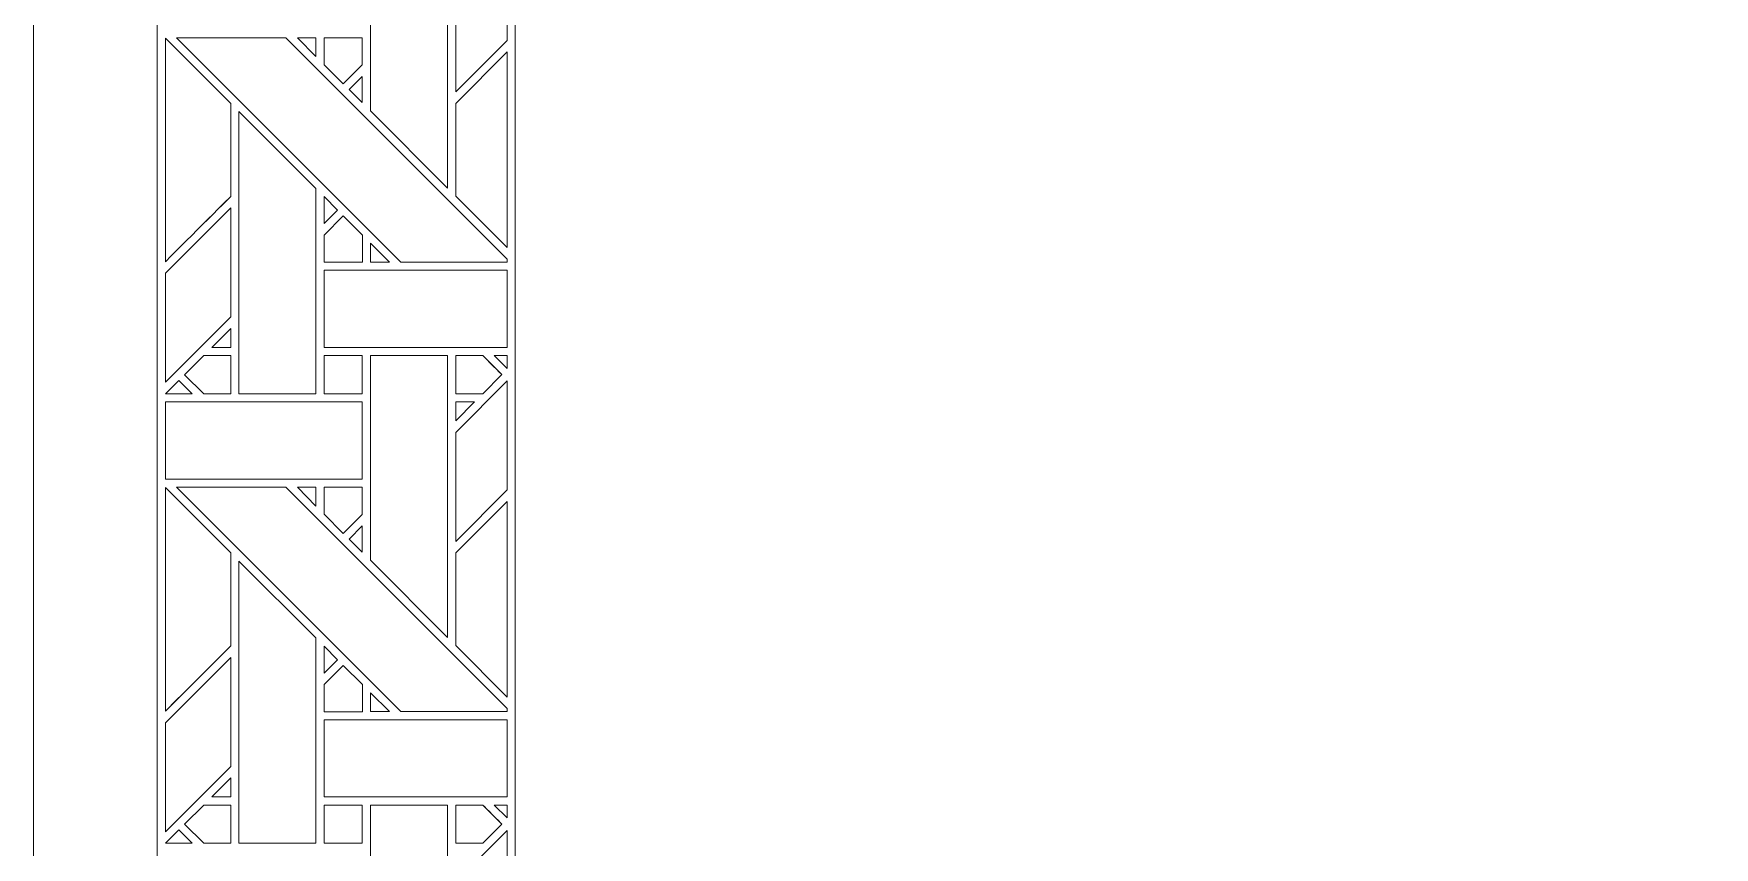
# Model space of a CAD drawing. Header units: inches. Extents: x 8.88 to 15.88, y 5.59 to 12.59.
# Drawn here: x 8.883 to 12.432, y 9.046 to 10.763 of the extents above; entities that cross this region are included whole.
import ezdxf

# ---------------------------------------------------------------- set-up
doc = ezdxf.new("R2010")
doc.units = ezdxf.units.IN
doc.header["$MEASUREMENT"] = 0
doc.layers.add('Design', color=7, linetype='Continuous', lineweight=0)

msp = doc.modelspace()

# ---------------------------------------------------------------- linework, layer by layer
at = {"layer": 'Design'}
for points, knots in [([(8.8829, 12.5948), (8.8829, 12.5948), (8.8829, 5.5948), (8.8829, 5.5948), (8.8829, 5.5948), (15.8829, 5.5948), (15.8829, 5.5948), (15.8829, 5.5948), (15.8829, 12.5948), (15.8829, 12.5948), (15.8829, 12.5948), (8.8829, 12.5948), (8.8829, 12.5948)], [0, 0, 0, 0, 1, 1, 1, 2, 2, 2, 3, 3, 3, 4, 4, 4, 4]), ([(9.1435, 12.3341), (9.1435, 12.3341), (9.1435, 5.8554), (9.1435, 5.8554), (9.1435, 5.8554), (15.6222, 5.8554), (15.6222, 5.8554), (15.6222, 5.8554), (15.6222, 12.3341), (15.6222, 12.3341), (15.6222, 12.3341), (9.1435, 12.3341), (9.1435, 12.3341)], [0, 0, 0, 0, 1, 1, 1, 2, 2, 2, 3, 3, 3, 4, 4, 4, 4]), ([(9.8996, 6.6115), (9.8996, 6.6115), (9.8996, 11.5781), (9.8996, 11.5781), (9.8996, 11.5781), (14.8662, 11.5781), (14.8662, 11.5781), (14.8662, 11.5781), (14.8662, 6.6115), (14.8662, 6.6115), (14.8662, 6.6115), (9.8996, 6.6115), (9.8996, 6.6115)], [0, 0, 0, 0, 1, 1, 1, 2, 2, 2, 3, 3, 3, 4, 4, 4, 4]), ([(9.5942, 11.0326), (9.5942, 11.0326), (9.7571, 11.0326), (9.7571, 11.0326), (9.7571, 11.0326), (9.7571, 10.4375), (9.7571, 10.4375), (9.7571, 10.4375), (9.5942, 10.6004), (9.5942, 10.6004), (9.5942, 10.6004), (9.5942, 11.0326), (9.5942, 11.0326)], [0, 0, 0, 0, 1, 1, 1, 2, 2, 2, 3, 3, 3, 4, 4, 4, 4]), ([(9.7742, 10.6404), (9.7742, 10.6404), (9.7742, 10.8705), (9.7742, 10.8705), (9.7742, 10.8705), (9.8829, 10.9792), (9.8829, 10.9792), (9.8829, 10.9792), (9.8829, 10.7491), (9.8829, 10.7491), (9.8829, 10.7491), (9.7742, 10.6404), (9.7742, 10.6404)], [0, 0, 0, 0, 1, 1, 1, 2, 2, 2, 3, 3, 3, 4, 4, 4, 4]), ([(9.1612, 10.7539), (9.1612, 10.7539), (9.2991, 10.6161), (9.2991, 10.6161), (9.2991, 10.6161), (9.2991, 10.4199), (9.2991, 10.4199), (9.2816, 10.4022), (9.1737, 10.2945), (9.1612, 10.282), (9.1612, 10.282), (9.1612, 10.7539), (9.1612, 10.7539)], [0, 0, 0, 0, 1, 1, 1, 2, 2, 2, 3, 3, 3, 4, 4, 4, 4]), ([(9.1612, 10.7539), (9.1612, 10.7539), (9.2991, 10.6161), (9.2991, 10.6161), (9.2991, 10.6161), (9.2991, 10.4199), (9.2991, 10.4199), (9.2815, 10.4021), (9.1736, 10.2944), (9.1612, 10.282), (9.1612, 10.282), (9.1612, 10.7539), (9.1612, 10.7539)], [0, 0, 0, 0, 1, 1, 1, 2, 2, 2, 3, 3, 3, 4, 4, 4, 4]), ([(9.1846, 10.7548), (9.1846, 10.7548), (9.4156, 10.7548), (9.4156, 10.7548), (9.4156, 10.7548), (9.8829, 10.2875), (9.8829, 10.2875), (9.8829, 10.2875), (9.8829, 10.2811), (9.8829, 10.2811), (9.8829, 10.2811), (9.6582, 10.2811), (9.6582, 10.2811), (9.6582, 10.2811), (9.1846, 10.7548), (9.1846, 10.7548)], [0, 0, 0, 0, 1, 1, 1, 2, 2, 2, 3, 3, 3, 4, 4, 4, 5, 5, 5, 5]), ([(9.4397, 10.7548), (9.4397, 10.7548), (9.4791, 10.7548), (9.4791, 10.7548), (9.4791, 10.7548), (9.4791, 10.715), (9.4791, 10.715), (9.4791, 10.715), (9.4397, 10.7548), (9.4397, 10.7548)], [0, 0, 0, 0, 1, 1, 1, 2, 2, 2, 3, 3, 3, 3]), ([(9.4963, 10.7548), (9.4963, 10.7548), (9.5766, 10.7548), (9.5766, 10.7548), (9.5766, 10.7548), (9.5766, 10.6972), (9.5766, 10.6972), (9.5766, 10.6972), (9.5366, 10.6573), (9.5366, 10.6573), (9.5366, 10.6573), (9.4963, 10.6976), (9.4963, 10.6976), (9.4963, 10.6976), (9.4963, 10.7548), (9.4963, 10.7548)], [0, 0, 0, 0, 1, 1, 1, 2, 2, 2, 3, 3, 3, 4, 4, 4, 5, 5, 5, 5]), ([(9.5766, 10.6972), (9.5766, 10.6972), (9.5366, 10.6573), (9.5366, 10.6573), (9.5366, 10.6573), (9.4963, 10.6976), (9.4963, 10.6976), (9.4963, 10.6976), (9.4963, 10.7548), (9.4963, 10.7548), (9.4963, 10.7548), (9.5766, 10.7548), (9.5766, 10.7548), (9.5766, 10.7548), (9.5766, 10.6972), (9.5766, 10.6972)], [0, 0, 0, 0, 1, 1, 1, 2, 2, 2, 3, 3, 3, 4, 4, 4, 5, 5, 5, 5]), ([(9.7742, 10.6161), (9.7742, 10.6161), (9.8829, 10.7247), (9.8829, 10.7247), (9.8829, 10.7247), (9.8829, 10.3117), (9.8829, 10.3117), (9.8829, 10.3117), (9.7742, 10.4204), (9.7742, 10.4204), (9.7742, 10.4204), (9.7742, 10.6161), (9.7742, 10.6161)], [0, 0, 0, 0, 1, 1, 1, 2, 2, 2, 3, 3, 3, 4, 4, 4, 4]), ([(9.8829, 10.7247), (9.8829, 10.7247), (9.8829, 10.3117), (9.8829, 10.3117), (9.8829, 10.3117), (9.7742, 10.4204), (9.7742, 10.4204), (9.7742, 10.4204), (9.7742, 10.6161), (9.7742, 10.6161), (9.7742, 10.6161), (9.8829, 10.7247), (9.8829, 10.7247)], [0, 0, 0, 0, 1, 1, 1, 2, 2, 2, 3, 3, 3, 4, 4, 4, 4]), ([(9.5766, 10.6729), (9.5766, 10.6729), (9.5766, 10.6178), (9.5766, 10.6178), (9.5766, 10.6178), (9.5488, 10.6452), (9.5488, 10.6452), (9.5488, 10.6452), (9.5766, 10.6729), (9.5766, 10.6729)], [0, 0, 0, 0, 1, 1, 1, 2, 2, 2, 3, 3, 3, 3]), ([(9.4791, 10.4368), (9.4791, 10.4368), (9.4791, 10.0031), (9.4791, 10.0031), (9.4791, 10.0031), (9.3163, 10.0031), (9.3163, 10.0031), (9.3163, 10.0031), (9.3163, 10.599), (9.3163, 10.599), (9.3163, 10.599), (9.4791, 10.4368), (9.4791, 10.4368)], [0, 0, 0, 0, 1, 1, 1, 2, 2, 2, 3, 3, 3, 4, 4, 4, 4]), ([(9.4964, 10.3626), (9.4964, 10.3626), (9.4964, 10.4193), (9.4964, 10.4193), (9.4964, 10.4193), (9.5246, 10.3908), (9.5246, 10.3908), (9.5246, 10.3908), (9.4964, 10.3626), (9.4964, 10.3626)], [0, 0, 0, 0, 1, 1, 1, 2, 2, 2, 3, 3, 3, 3]), ([(9.1612, 10.2575), (9.1612, 10.2575), (9.2992, 10.3954), (9.2992, 10.3954), (9.2992, 10.3954), (9.2992, 10.1654), (9.2992, 10.1654), (9.2992, 10.1654), (9.1612, 10.0275), (9.1612, 10.0275), (9.1612, 10.0275), (9.1612, 10.2575), (9.1612, 10.2575)], [0, 0, 0, 0, 1, 1, 1, 2, 2, 2, 3, 3, 3, 4, 4, 4, 4]), ([(9.577, 10.2809), (9.577, 10.2809), (9.4963, 10.2809), (9.4963, 10.2809), (9.4963, 10.2809), (9.4963, 10.3382), (9.4963, 10.3382), (9.4963, 10.3382), (9.5367, 10.3785), (9.5367, 10.3785), (9.5367, 10.3785), (9.577, 10.3382), (9.577, 10.3382), (9.577, 10.3382), (9.577, 10.2809), (9.577, 10.2809)], [0, 0, 0, 0, 1, 1, 1, 2, 2, 2, 3, 3, 3, 4, 4, 4, 5, 5, 5, 5]), ([(9.5367, 10.3785), (9.5367, 10.3785), (9.577, 10.3382), (9.577, 10.3382), (9.577, 10.3382), (9.577, 10.2809), (9.577, 10.2809), (9.577, 10.2809), (9.4963, 10.2809), (9.4963, 10.2809), (9.4963, 10.2809), (9.4963, 10.3382), (9.4963, 10.3382), (9.4963, 10.3382), (9.5367, 10.3785), (9.5367, 10.3785)], [0, 0, 0, 0, 1, 1, 1, 2, 2, 2, 3, 3, 3, 4, 4, 4, 5, 5, 5, 5]), ([(9.634, 10.2811), (9.634, 10.2811), (9.5943, 10.2811), (9.5943, 10.2811), (9.5943, 10.2811), (9.5943, 10.3209), (9.5943, 10.3209), (9.5943, 10.3209), (9.634, 10.2811), (9.634, 10.2811)], [0, 0, 0, 0, 1, 1, 1, 2, 2, 2, 3, 3, 3, 3]), ([(9.4964, 10.1012), (9.4964, 10.1012), (9.4964, 10.2639), (9.4964, 10.2639), (9.4964, 10.2639), (9.8829, 10.2639), (9.8829, 10.2639), (9.8829, 10.2639), (9.8829, 10.1012), (9.8829, 10.1012), (9.8829, 10.1012), (9.4964, 10.1012), (9.4964, 10.1012)], [0, 0, 0, 0, 1, 1, 1, 2, 2, 2, 3, 3, 3, 4, 4, 4, 4]), ([(9.2594, 10.1012), (9.2594, 10.1012), (9.2992, 10.141), (9.2992, 10.141), (9.2992, 10.141), (9.2992, 10.1012), (9.2992, 10.1012), (9.2992, 10.1012), (9.2594, 10.1012), (9.2594, 10.1012)], [0, 0, 0, 0, 1, 1, 1, 2, 2, 2, 3, 3, 3, 3]), ([(9.2991, 10.0031), (9.2991, 10.0031), (9.242, 10.0031), (9.242, 10.0031), (9.242, 10.0031), (9.2017, 10.0435), (9.2017, 10.0435), (9.2017, 10.0435), (9.2421, 10.084), (9.2421, 10.084), (9.2421, 10.084), (9.2991, 10.084), (9.2991, 10.084), (9.2991, 10.084), (9.2991, 10.0031), (9.2991, 10.0031)], [0, 0, 0, 0, 1, 1, 1, 2, 2, 2, 3, 3, 3, 4, 4, 4, 5, 5, 5, 5]), ([(9.2017, 10.0435), (9.2017, 10.0435), (9.2421, 10.084), (9.2421, 10.084), (9.2421, 10.084), (9.2991, 10.084), (9.2991, 10.084), (9.2991, 10.084), (9.2991, 10.0031), (9.2991, 10.0031), (9.2991, 10.0031), (9.242, 10.0031), (9.242, 10.0031), (9.242, 10.0031), (9.2017, 10.0435), (9.2017, 10.0435)], [0, 0, 0, 0, 1, 1, 1, 2, 2, 2, 3, 3, 3, 4, 4, 4, 5, 5, 5, 5]), ([(9.4963, 10.0839), (9.4963, 10.0839), (9.5766, 10.0839), (9.5766, 10.0839), (9.5766, 10.0839), (9.5766, 10.0031), (9.5766, 10.0031), (9.5766, 10.0031), (9.4963, 10.0031), (9.4963, 10.0031), (9.4963, 10.0031), (9.4963, 10.0839), (9.4963, 10.0839)], [0, 0, 0, 0, 1, 1, 1, 2, 2, 2, 3, 3, 3, 4, 4, 4, 4]), ([(9.4963, 10.0839), (9.4963, 10.0839), (9.5766, 10.0839), (9.5766, 10.0839), (9.5766, 10.0839), (9.5766, 10.0031), (9.5766, 10.0031), (9.5766, 10.0031), (9.4963, 10.0031), (9.4963, 10.0031), (9.4963, 10.0031), (9.4963, 10.0839), (9.4963, 10.0839)], [0, 0, 0, 0, 1, 1, 1, 2, 2, 2, 3, 3, 3, 4, 4, 4, 4]), ([(9.5942, 10.0839), (9.5942, 10.0839), (9.7571, 10.0839), (9.7571, 10.0839), (9.7571, 10.0839), (9.7571, 9.4888), (9.7571, 9.4888), (9.7571, 9.4888), (9.5942, 9.6517), (9.5942, 9.6517), (9.5942, 9.6517), (9.5942, 10.0839), (9.5942, 10.0839)], [0, 0, 0, 0, 1, 1, 1, 2, 2, 2, 3, 3, 3, 4, 4, 4, 4]), ([(9.7742, 10.0839), (9.7742, 10.0839), (9.8313, 10.0839), (9.8313, 10.0839), (9.8364, 10.0788), (9.8672, 10.048), (9.8716, 10.0436), (9.8716, 10.0436), (9.8312, 10.0032), (9.8312, 10.0032), (9.8312, 10.0032), (9.7742, 10.0032), (9.7742, 10.0032), (9.7742, 10.0032), (9.7742, 10.0839), (9.7742, 10.0839)], [0, 0, 0, 0, 1, 1, 1, 2, 2, 2, 3, 3, 3, 4, 4, 4, 5, 5, 5, 5]), ([(9.7742, 10.0032), (9.7742, 10.0032), (9.7742, 10.0839), (9.7742, 10.0839), (9.7742, 10.0839), (9.8313, 10.0839), (9.8313, 10.0839), (9.8366, 10.0786), (9.8716, 10.0436), (9.8716, 10.0436), (9.8716, 10.0436), (9.8312, 10.0032), (9.8312, 10.0032), (9.8312, 10.0032), (9.7742, 10.0032), (9.7742, 10.0032)], [0, 0, 0, 0, 1, 1, 1, 2, 2, 2, 3, 3, 3, 4, 4, 4, 5, 5, 5, 5]), ([(9.8556, 10.0839), (9.8556, 10.0839), (9.8829, 10.0839), (9.8829, 10.0839), (9.8829, 10.0839), (9.8829, 10.0567), (9.8829, 10.0567), (9.8829, 10.0567), (9.8556, 10.0839), (9.8556, 10.0839)], [0, 0, 0, 0, 1, 1, 1, 2, 2, 2, 3, 3, 3, 3]), ([(9.2178, 10.0031), (9.2178, 10.0031), (9.1613, 10.0031), (9.1613, 10.0031), (9.1613, 10.0031), (9.1896, 10.0314), (9.1896, 10.0314), (9.1896, 10.0314), (9.2178, 10.0031), (9.2178, 10.0031)], [0, 0, 0, 0, 1, 1, 1, 2, 2, 2, 3, 3, 3, 3]), ([(9.7742, 9.6917), (9.7742, 9.6917), (9.7742, 9.9218), (9.7742, 9.9218), (9.7742, 9.9218), (9.8829, 10.0304), (9.8829, 10.0304), (9.8829, 10.0304), (9.8829, 9.8004), (9.8829, 9.8004), (9.8829, 9.8004), (9.7742, 9.6917), (9.7742, 9.6917)], [0, 0, 0, 0, 1, 1, 1, 2, 2, 2, 3, 3, 3, 4, 4, 4, 4]), ([(9.1612, 9.986), (9.1612, 9.986), (9.5766, 9.986), (9.5766, 9.986), (9.5766, 9.986), (9.5766, 9.8232), (9.5766, 9.8232), (9.5766, 9.8232), (9.1612, 9.8232), (9.1612, 9.8232), (9.1612, 9.8232), (9.1612, 9.986), (9.1612, 9.986)], [0, 0, 0, 0, 1, 1, 1, 2, 2, 2, 3, 3, 3, 4, 4, 4, 4]), ([(9.814, 9.986), (9.814, 9.986), (9.7742, 9.9462), (9.7742, 9.9462), (9.7742, 9.9462), (9.7742, 9.986), (9.7742, 9.986), (9.7742, 9.986), (9.814, 9.986), (9.814, 9.986)], [0, 0, 0, 0, 1, 1, 1, 2, 2, 2, 3, 3, 3, 3]), ([(9.1612, 9.8052), (9.1612, 9.8052), (9.2991, 9.6673), (9.2991, 9.6673), (9.2991, 9.6673), (9.2991, 9.4711), (9.2991, 9.4711), (9.2816, 9.4535), (9.1737, 9.3457), (9.1612, 9.3333), (9.1612, 9.3333), (9.1612, 9.8052), (9.1612, 9.8052)], [0, 0, 0, 0, 1, 1, 1, 2, 2, 2, 3, 3, 3, 4, 4, 4, 4]), ([(9.1612, 9.8052), (9.1612, 9.8052), (9.2991, 9.6673), (9.2991, 9.6673), (9.2991, 9.6673), (9.2991, 9.4711), (9.2991, 9.4711), (9.2817, 9.4536), (9.1737, 9.3458), (9.1612, 9.3333), (9.1612, 9.3333), (9.1612, 9.8052), (9.1612, 9.8052)], [0, 0, 0, 0, 1, 1, 1, 2, 2, 2, 3, 3, 3, 4, 4, 4, 4]), ([(9.1846, 9.8061), (9.1846, 9.8061), (9.4156, 9.8061), (9.4156, 9.8061), (9.4156, 9.8061), (9.8829, 9.3388), (9.8829, 9.3388), (9.8829, 9.3388), (9.8829, 9.3324), (9.8829, 9.3324), (9.8829, 9.3324), (9.6582, 9.3324), (9.6582, 9.3324), (9.6582, 9.3324), (9.1846, 9.8061), (9.1846, 9.8061)], [0, 0, 0, 0, 1, 1, 1, 2, 2, 2, 3, 3, 3, 4, 4, 4, 5, 5, 5, 5]), ([(9.4397, 9.8061), (9.4397, 9.8061), (9.4791, 9.8061), (9.4791, 9.8061), (9.4791, 9.8061), (9.4791, 9.7662), (9.4791, 9.7662), (9.4791, 9.7662), (9.4397, 9.8061), (9.4397, 9.8061)], [0, 0, 0, 0, 1, 1, 1, 2, 2, 2, 3, 3, 3, 3]), ([(9.4963, 9.8061), (9.4963, 9.8061), (9.5766, 9.8061), (9.5766, 9.8061), (9.5766, 9.8061), (9.5766, 9.7485), (9.5766, 9.7485), (9.5766, 9.7485), (9.5366, 9.7085), (9.5366, 9.7085), (9.5366, 9.7085), (9.4963, 9.7489), (9.4963, 9.7489), (9.4963, 9.7489), (9.4963, 9.8061), (9.4963, 9.8061)], [0, 0, 0, 0, 1, 1, 1, 2, 2, 2, 3, 3, 3, 4, 4, 4, 5, 5, 5, 5]), ([(9.5766, 9.7485), (9.5766, 9.7485), (9.5366, 9.7085), (9.5366, 9.7085), (9.5366, 9.7085), (9.4963, 9.7489), (9.4963, 9.7489), (9.4963, 9.7489), (9.4963, 9.8061), (9.4963, 9.8061), (9.4963, 9.8061), (9.5766, 9.8061), (9.5766, 9.8061), (9.5766, 9.8061), (9.5766, 9.7485), (9.5766, 9.7485)], [0, 0, 0, 0, 1, 1, 1, 2, 2, 2, 3, 3, 3, 4, 4, 4, 5, 5, 5, 5]), ([(9.7742, 9.6673), (9.7742, 9.6673), (9.8829, 9.776), (9.8829, 9.776), (9.8829, 9.776), (9.8829, 9.363), (9.8829, 9.363), (9.8829, 9.363), (9.7742, 9.4717), (9.7742, 9.4717), (9.7742, 9.4717), (9.7742, 9.6673), (9.7742, 9.6673)], [0, 0, 0, 0, 1, 1, 1, 2, 2, 2, 3, 3, 3, 4, 4, 4, 4]), ([(9.8829, 9.776), (9.8829, 9.776), (9.8829, 9.363), (9.8829, 9.363), (9.8829, 9.363), (9.7742, 9.4717), (9.7742, 9.4717), (9.7742, 9.4717), (9.7742, 9.6673), (9.7742, 9.6673), (9.7742, 9.6673), (9.8829, 9.776), (9.8829, 9.776)], [0, 0, 0, 0, 1, 1, 1, 2, 2, 2, 3, 3, 3, 4, 4, 4, 4]), ([(9.5766, 9.7242), (9.5766, 9.7242), (9.5766, 9.6691), (9.5766, 9.6691), (9.5766, 9.6691), (9.5488, 9.6964), (9.5488, 9.6964), (9.5488, 9.6964), (9.5766, 9.7242), (9.5766, 9.7242)], [0, 0, 0, 0, 1, 1, 1, 2, 2, 2, 3, 3, 3, 3]), ([(9.4791, 9.4881), (9.4791, 9.4881), (9.4791, 9.0544), (9.4791, 9.0544), (9.4791, 9.0544), (9.3163, 9.0544), (9.3163, 9.0544), (9.3163, 9.0544), (9.3163, 9.6502), (9.3163, 9.6502), (9.3163, 9.6502), (9.4791, 9.4881), (9.4791, 9.4881)], [0, 0, 0, 0, 1, 1, 1, 2, 2, 2, 3, 3, 3, 4, 4, 4, 4]), ([(9.1612, 9.3088), (9.1612, 9.3088), (9.2992, 9.4467), (9.2992, 9.4467), (9.2992, 9.4467), (9.2992, 9.2166), (9.2992, 9.2166), (9.2992, 9.2166), (9.1612, 9.0787), (9.1612, 9.0787), (9.1612, 9.0787), (9.1612, 9.3088), (9.1612, 9.3088)], [0, 0, 0, 0, 1, 1, 1, 2, 2, 2, 3, 3, 3, 4, 4, 4, 4]), ([(9.4964, 9.4138), (9.4964, 9.4138), (9.4964, 9.4706), (9.4964, 9.4706), (9.4964, 9.4706), (9.5246, 9.442), (9.5246, 9.442), (9.5246, 9.442), (9.4964, 9.4138), (9.4964, 9.4138)], [0, 0, 0, 0, 1, 1, 1, 2, 2, 2, 3, 3, 3, 3]), ([(9.577, 9.3322), (9.577, 9.3322), (9.4963, 9.3322), (9.4963, 9.3322), (9.4963, 9.3322), (9.4963, 9.3895), (9.4963, 9.3895), (9.4963, 9.3895), (9.5367, 9.4298), (9.5367, 9.4298), (9.5367, 9.4298), (9.577, 9.3895), (9.577, 9.3895), (9.577, 9.3895), (9.577, 9.3322), (9.577, 9.3322)], [0, 0, 0, 0, 1, 1, 1, 2, 2, 2, 3, 3, 3, 4, 4, 4, 5, 5, 5, 5]), ([(9.5367, 9.4298), (9.5367, 9.4298), (9.577, 9.3895), (9.577, 9.3895), (9.577, 9.3895), (9.577, 9.3322), (9.577, 9.3322), (9.577, 9.3322), (9.4963, 9.3322), (9.4963, 9.3322), (9.4963, 9.3322), (9.4963, 9.3895), (9.4963, 9.3895), (9.4963, 9.3895), (9.5367, 9.4298), (9.5367, 9.4298)], [0, 0, 0, 0, 1, 1, 1, 2, 2, 2, 3, 3, 3, 4, 4, 4, 5, 5, 5, 5]), ([(9.634, 9.3324), (9.634, 9.3324), (9.5943, 9.3324), (9.5943, 9.3324), (9.5943, 9.3324), (9.5943, 9.3722), (9.5943, 9.3722), (9.5943, 9.3722), (9.634, 9.3324), (9.634, 9.3324)], [0, 0, 0, 0, 1, 1, 1, 2, 2, 2, 3, 3, 3, 3]), ([(9.4964, 9.1525), (9.4964, 9.1525), (9.4964, 9.3152), (9.4964, 9.3152), (9.4964, 9.3152), (9.8829, 9.3152), (9.8829, 9.3152), (9.8829, 9.3152), (9.8829, 9.1525), (9.8829, 9.1525), (9.8829, 9.1525), (9.4964, 9.1525), (9.4964, 9.1525)], [0, 0, 0, 0, 1, 1, 1, 2, 2, 2, 3, 3, 3, 4, 4, 4, 4]), ([(9.2594, 9.1525), (9.2594, 9.1525), (9.2992, 9.1923), (9.2992, 9.1923), (9.2992, 9.1923), (9.2992, 9.1525), (9.2992, 9.1525), (9.2992, 9.1525), (9.2594, 9.1525), (9.2594, 9.1525)], [0, 0, 0, 0, 1, 1, 1, 2, 2, 2, 3, 3, 3, 3]), ([(9.2991, 9.0544), (9.2991, 9.0544), (9.242, 9.0544), (9.242, 9.0544), (9.242, 9.0544), (9.2017, 9.0948), (9.2017, 9.0948), (9.2017, 9.0948), (9.2421, 9.1352), (9.2421, 9.1352), (9.2421, 9.1352), (9.2991, 9.1352), (9.2991, 9.1352), (9.2991, 9.1352), (9.2991, 9.0544), (9.2991, 9.0544)], [0, 0, 0, 0, 1, 1, 1, 2, 2, 2, 3, 3, 3, 4, 4, 4, 5, 5, 5, 5]), ([(9.2017, 9.0948), (9.2017, 9.0948), (9.2421, 9.1352), (9.2421, 9.1352), (9.2421, 9.1352), (9.2991, 9.1352), (9.2991, 9.1352), (9.2991, 9.1352), (9.2991, 9.0544), (9.2991, 9.0544), (9.2991, 9.0544), (9.242, 9.0544), (9.242, 9.0544), (9.242, 9.0544), (9.2017, 9.0948), (9.2017, 9.0948)], [0, 0, 0, 0, 1, 1, 1, 2, 2, 2, 3, 3, 3, 4, 4, 4, 5, 5, 5, 5]), ([(9.4963, 9.1352), (9.4963, 9.1352), (9.5766, 9.1352), (9.5766, 9.1352), (9.5766, 9.1352), (9.5766, 9.0544), (9.5766, 9.0544), (9.5766, 9.0544), (9.4963, 9.0544), (9.4963, 9.0544), (9.4963, 9.0544), (9.4963, 9.1352), (9.4963, 9.1352)], [0, 0, 0, 0, 1, 1, 1, 2, 2, 2, 3, 3, 3, 4, 4, 4, 4]), ([(9.4963, 9.1352), (9.4963, 9.1352), (9.5766, 9.1352), (9.5766, 9.1352), (9.5766, 9.1352), (9.5766, 9.0544), (9.5766, 9.0544), (9.5766, 9.0544), (9.4963, 9.0544), (9.4963, 9.0544), (9.4963, 9.0544), (9.4963, 9.1352), (9.4963, 9.1352)], [0, 0, 0, 0, 1, 1, 1, 2, 2, 2, 3, 3, 3, 4, 4, 4, 4]), ([(9.5942, 9.1352), (9.5942, 9.1352), (9.7571, 9.1352), (9.7571, 9.1352), (9.7571, 9.1352), (9.7571, 8.5401), (9.7571, 8.5401), (9.7571, 8.5401), (9.5942, 8.703), (9.5942, 8.703), (9.5942, 8.703), (9.5942, 9.1352), (9.5942, 9.1352)], [0, 0, 0, 0, 1, 1, 1, 2, 2, 2, 3, 3, 3, 4, 4, 4, 4]), ([(9.7742, 9.1352), (9.7742, 9.1352), (9.8313, 9.1352), (9.8313, 9.1352), (9.8364, 9.1301), (9.8672, 9.0993), (9.8716, 9.0948), (9.8716, 9.0948), (9.8312, 9.0544), (9.8312, 9.0544), (9.8312, 9.0544), (9.7742, 9.0544), (9.7742, 9.0544), (9.7742, 9.0544), (9.7742, 9.1352), (9.7742, 9.1352)], [0, 0, 0, 0, 1, 1, 1, 2, 2, 2, 3, 3, 3, 4, 4, 4, 5, 5, 5, 5]), ([(9.7742, 9.0544), (9.7742, 9.0544), (9.7742, 9.1352), (9.7742, 9.1352), (9.7742, 9.1352), (9.8313, 9.1352), (9.8313, 9.1352), (9.8368, 9.1297), (9.8716, 9.0948), (9.8716, 9.0948), (9.8716, 9.0948), (9.8312, 9.0544), (9.8312, 9.0544), (9.8312, 9.0544), (9.7742, 9.0544), (9.7742, 9.0544)], [0, 0, 0, 0, 1, 1, 1, 2, 2, 2, 3, 3, 3, 4, 4, 4, 5, 5, 5, 5]), ([(9.8556, 9.1352), (9.8556, 9.1352), (9.8829, 9.1352), (9.8829, 9.1352), (9.8829, 9.1352), (9.8829, 9.108), (9.8829, 9.108), (9.8829, 9.108), (9.8556, 9.1352), (9.8556, 9.1352)], [0, 0, 0, 0, 1, 1, 1, 2, 2, 2, 3, 3, 3, 3]), ([(9.2178, 9.0544), (9.2178, 9.0544), (9.1613, 9.0544), (9.1613, 9.0544), (9.1613, 9.0544), (9.1896, 9.0827), (9.1896, 9.0827), (9.1896, 9.0827), (9.2178, 9.0544), (9.2178, 9.0544)], [0, 0, 0, 0, 1, 1, 1, 2, 2, 2, 3, 3, 3, 3]), ([(9.7742, 8.743), (9.7742, 8.743), (9.7742, 8.9731), (9.7742, 8.9731), (9.7742, 8.9731), (9.8829, 9.0817), (9.8829, 9.0817), (9.8829, 9.0817), (9.8829, 8.8516), (9.8829, 8.8516), (9.8829, 8.8516), (9.7742, 8.743), (9.7742, 8.743)], [0, 0, 0, 0, 1, 1, 1, 2, 2, 2, 3, 3, 3, 4, 4, 4, 4])]:
    msp.add_open_spline(points, degree=3, knots=knots, dxfattribs=at)

doc.saveas('drawing.dxf')
